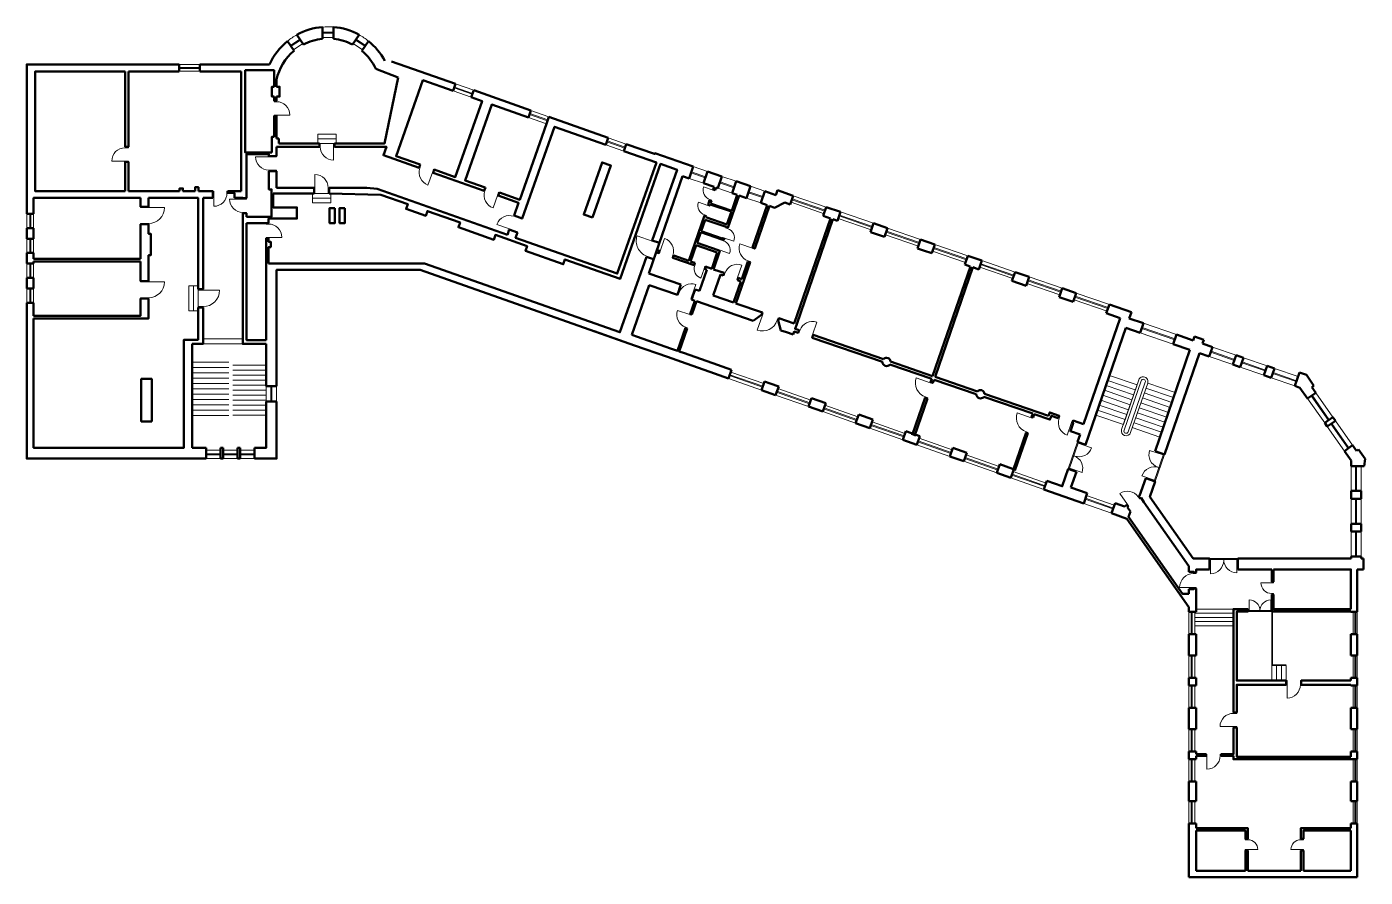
# Model space of a CAD drawing. Header units: millimetres. Extents: x 312346 to 393627, y -666289 to -314922.
# Drawn here: x 313035 to 393528, y -666289 to -615119 of the extents above; entities that cross this region are included whole.
import ezdxf

# ---------------------------------------------------------------- set-up
doc = ezdxf.new("R2010")
doc.units = ezdxf.units.MM
doc.header["$LTSCALE"] = 400
for name, color, linetype, lineweight in [('RG_dveře', 3, 'Continuous', 9), ('RG_okna', 3, 'Continuous', 9), ('RG_schodiště', 94, 'Continuous', 9), ('RG_zdivo nové', 1, 'Continuous', 50), ('RG_zdivo stávající', 30, 'Continuous', 50)]:
    doc.layers.add(name, color=color, linetype=linetype, lineweight=lineweight)

# ---------------------------------------------------------------- blocks, each defined once
blk = doc.blocks.new('*U106')
blk.add_line((-350, -293), (-350, -1093))
for points in [[(-400, -63), (-350, -63), (-350, -293), (-400, -293)], [(500, -63), (450, -63), (450, -293), (500, -293)]]:
    blk.add_lwpolyline(points)
blk.add_arc((-350, -293), 800, 270, 0)
at = {"layer": 'RG_zdivo stávající'}
for p, q in [((-400, -63), (-400, -293)), ((500, -63), (500, -293))]:
    blk.add_line(p, q, dxfattribs=at)
blk = doc.blocks.new('*U105')
blk.add_line((-350, -293), (-350, -1093))
for points in [[(-400, 167), (-350, 167), (-350, -293), (-400, -293)], [(500, 167), (450, 167), (450, -293), (500, -293)]]:
    blk.add_lwpolyline(points)
blk.add_arc((-350, -293), 800, 270, 0)
at = {"layer": 'RG_zdivo stávající'}
for p, q in [((-400, 167), (-400, -293)), ((500, 167), (500, -293))]:
    blk.add_line(p, q, dxfattribs=at)
blk = doc.blocks.new('*U104')
blk.add_line((450, -143), (450, 657))
for points in [[(-400, -293), (-350, -293), (-350, -143), (-400, -143)], [(500, -293), (450, -293), (450, -143), (500, -143)]]:
    blk.add_lwpolyline(points)
blk.add_arc((450, -143), 800, 90, 180)
at = {"layer": 'RG_zdivo stávající'}
for p, q in [((-400, -293), (-400, -143)), ((500, -293), (500, -143))]:
    blk.add_line(p, q, dxfattribs=at)
blk = doc.blocks.new('*U102')
blk.add_line((-350, 7), (-350, 1007))
for points in [[(-400, -293), (-350, -293), (-350, 7), (-400, 7)], [(700, -293), (650, -293), (650, 7), (700, 7)]]:
    blk.add_lwpolyline(points)
blk.add_arc((-350, 7), 1000, 0, 90)
at = {"layer": 'RG_zdivo stávající'}
for p, q in [((-400, -293), (-400, 7)), ((700, -293), (700, 7))]:
    blk.add_line(p, q, dxfattribs=at)
blk = doc.blocks.new('*U103')
blk.add_line((-350, -293), (-350, -1093))
for points in [[(-400, -193), (-350, -193), (-350, -293), (-400, -293)], [(500, -193), (450, -193), (450, -293), (500, -293)]]:
    blk.add_lwpolyline(points)
blk.add_arc((-350, -293), 800, 270, 0)
at = {"layer": 'RG_zdivo stávající'}
for p, q in [((-400, -193), (-400, -293)), ((500, -193), (500, -293))]:
    blk.add_line(p, q, dxfattribs=at)
blk = doc.blocks.new('*U100')
blk.add_line((-350, 57), (-350, 857))
for points in [[(-400, -293), (-350, -293), (-350, 57), (-400, 57)], [(500, -293), (450, -293), (450, 57), (500, 57)]]:
    blk.add_lwpolyline(points)
blk.add_arc((-350, 57), 800, 0, 90)
at = {"layer": 'RG_zdivo stávající'}
for p, q in [((-400, -293), (-400, 57)), ((500, -293), (500, 57))]:
    blk.add_line(p, q, dxfattribs=at)
blk = doc.blocks.new('*U101')
blk.add_line((450, -152), (450, 648))
for points in [[(-400, -293), (-350, -293), (-350, -152), (-400, -152)], [(500, -293), (450, -293), (450, -152), (500, -152)]]:
    blk.add_lwpolyline(points)
blk.add_arc((450, -152), 800, 90, 180)
at = {"layer": 'RG_zdivo stávající'}
for p, q in [((-400, -293), (-400, -152)), ((500, -293), (500, -152))]:
    blk.add_line(p, q, dxfattribs=at)
blk = doc.blocks.new('*U99')
blk.add_line((-350, 7), (-350, 957))
for points in [[(-400, -493), (-350, -493), (-350, 7), (-400, 7)], [(650, -493), (600, -493), (600, 7), (650, 7)]]:
    blk.add_lwpolyline(points)
blk.add_arc((-350, 7), 950, 0, 90)
at = {"layer": 'RG_zdivo stávající'}
for p, q in [((-400, -493), (-400, 7)), ((650, -493), (650, 7))]:
    blk.add_line(p, q, dxfattribs=at)
blk = doc.blocks.new('*U97')
blk.add_line((450, -293), (450, -1093))
for points in [[(-400, -93), (-350, -93), (-350, -293), (-400, -293)], [(500, -93), (450, -93), (450, -293), (500, -293)]]:
    blk.add_lwpolyline(points)
blk.add_arc((450, -293), 800, 180, 270)
at = {"layer": 'RG_zdivo stávající'}
for p, q in [((-400, -93), (-400, -293)), ((500, -93), (500, -293))]:
    blk.add_line(p, q, dxfattribs=at)
blk = doc.blocks.new('*U98')
blk.add_line((450, -293), (450, -1093))
for points in [[(-400, 227), (-350, 227), (-350, -293), (-400, -293)], [(500, 227), (450, 227), (450, -293), (500, -293)]]:
    blk.add_lwpolyline(points)
blk.add_arc((450, -293), 800, 180, 270)
at = {"layer": 'RG_zdivo stávající'}
for p, q in [((-400, 227), (-400, -293)), ((500, 227), (500, -293))]:
    blk.add_line(p, q, dxfattribs=at)
blk = doc.blocks.new('*U96')
blk.add_line((500, -193), (500, -993))
for points in [[(-350, 7), (-300, 7), (-300, -193), (-350, -193)], [(550, 7), (500, 7), (500, -193), (550, -193)]]:
    blk.add_lwpolyline(points)
blk.add_arc((500, -193), 800, 180, 270)
at = {"layer": 'RG_zdivo stávající'}
for p, q in [((-350, 7), (-350, -193)), ((550, 7), (550, -193))]:
    blk.add_line(p, q, dxfattribs=at)
blk = doc.blocks.new('*U95')
blk.add_line((-500, -293), (-500, -1243))
for points in [[(-550, 161), (-500, 161), (-500, -293), (-550, -293)], [(500, 161), (450, 161), (450, -293), (500, -293)]]:
    blk.add_lwpolyline(points)
blk.add_arc((-500, -293), 950, 270, 0)
at = {"layer": 'RG_zdivo stávající'}
for p, q in [((-550, 161), (-550, -293)), ((500, 161), (500, -293))]:
    blk.add_line(p, q, dxfattribs=at)
blk = doc.blocks.new('*U59')
blk.add_line((600, -323), (600, -1273))
for points in [[(-400, -173), (-350, -173), (-350, -323), (-400, -323)], [(650, -173), (600, -173), (600, -323), (650, -323)]]:
    blk.add_lwpolyline(points)
blk.add_arc((600, -323), 950, 180, 270)
at = {"layer": 'RG_zdivo stávající'}
for p, q in [((-400, -173), (-400, -323)), ((650, -173), (650, -323))]:
    blk.add_line(p, q, dxfattribs=at)
blk = doc.blocks.new('*U57')
blk.add_line((-200, -173), (-200, 627))
for points in [[(-250, -323), (-200, -323), (-200, -173), (-250, -173)], [(650, -323), (600, -323), (600, -173), (650, -173)]]:
    blk.add_lwpolyline(points)
blk.add_arc((-200, -173), 800, 0, 90)
at = {"layer": 'RG_zdivo stávající'}
for p, q in [((-250, -323), (-250, -173)), ((650, -323), (650, -173))]:
    blk.add_line(p, q, dxfattribs=at)
blk = doc.blocks.new('*U56')
blk.add_line((-200, -173), (-200, 427))
for points in [[(-241, -293), (-200, -293), (-200, -173), (-241, -173)], [(441, -293), (400, -293), (400, -173), (441, -173)]]:
    blk.add_lwpolyline(points)
blk.add_arc((-200, -173), 600, 0, 90)
at = {"layer": 'RG_zdivo stávající'}
for p, q in [((-241, -293), (-241, -173)), ((441, -293), (441, -173))]:
    blk.add_line(p, q, dxfattribs=at)
blk = doc.blocks.new('*U58')
blk.add_line((-200, -323), (-200, -923))
for points in [[(-241, -173), (-200, -173), (-200, -323), (-241, -323)], [(441, -173), (400, -173), (400, -323), (441, -323)]]:
    blk.add_lwpolyline(points)
blk.add_arc((-200, -323), 600, 270, 0)
at = {"layer": 'RG_zdivo stávající'}
for p, q in [((-241, -173), (-241, -323)), ((441, -173), (441, -323))]:
    blk.add_line(p, q, dxfattribs=at)
blk = doc.blocks.new('*U55')
blk.add_line((600, -173), (600, 627))
for points in [[(-250, -323), (-200, -323), (-200, -173), (-250, -173)], [(650, -323), (600, -323), (600, -173), (650, -173)]]:
    blk.add_lwpolyline(points)
blk.add_arc((600, -173), 800, 90, 180)
at = {"layer": 'RG_zdivo stávající'}
for p, q in [((-250, -323), (-250, -173)), ((650, -323), (650, -173))]:
    blk.add_line(p, q, dxfattribs=at)
blk = doc.blocks.new('900_1300_1640')
at = {"layer": 'RG_okna'}
for points in [[(139718, -7536), (140618, -7536)], [(139718, -7881), (140618, -7881)], [(139718, -7941), (140618, -7941)], [(139718, -8286), (140618, -8286)]]:
    blk.add_lwpolyline(points, dxfattribs=at)
at = {"layer": 'RG_zdivo stávající'}
for points in [[(139718, -8286), (139718, -7536)], [(140618, -7536), (140618, -8286)]]:
    blk.add_lwpolyline(points, dxfattribs=at)
blk = doc.blocks.new('1800_2030_1050')
at = {"layer": 'RG_okna'}
for points in [[(118088, 2964), (119858, 2964)], [(118088, 2689), (119858, 2689)], [(118088, 2629), (119858, 2629)], [(118088, 2454), (119858, 2454)]]:
    blk.add_lwpolyline(points, dxfattribs=at)
at = {"layer": 'RG_zdivo stávající'}
for points in [[(118088, 2314), (118088, 2964)], [(119858, 2964), (119858, 2314)]]:
    blk.add_lwpolyline(points, dxfattribs=at)
blk = doc.blocks.new('*U94')
blk.add_line((600, -173), (600, 627))
for points in [[(-250, -323), (-200, -323), (-200, -173), (-250, -173)], [(650, -323), (600, -323), (600, -173), (650, -173)]]:
    blk.add_lwpolyline(points)
blk.add_arc((600, -173), 800, 90, 180)
at = {"layer": 'RG_zdivo stávající'}
for p, q in [((-250, -323), (-250, -173)), ((650, -323), (650, -173))]:
    blk.add_line(p, q, dxfattribs=at)
blk = doc.blocks.new('*U91')
blk.add_line((600, -173), (600, 677))
for points in [[(-300, -323), (-250, -323), (-250, -173), (-300, -173)], [(650, -323), (600, -323), (600, -173), (650, -173)]]:
    blk.add_lwpolyline(points)
blk.add_arc((600, -173), 850, 90, 180)
at = {"layer": 'RG_zdivo stávající'}
for p, q in [((-300, -323), (-300, -173)), ((650, -323), (650, -173))]:
    blk.add_line(p, q, dxfattribs=at)
blk = doc.blocks.new('*U92')
blk.add_line((-250, -173), (-250, 477))
for points in [[(-300, -273), (-250, -273), (-250, -173), (-300, -173)], [(450, -273), (400, -273), (400, -173), (450, -173)]]:
    blk.add_lwpolyline(points)
blk.add_arc((-250, -173), 650, 0, 90)
at = {"layer": 'RG_zdivo stávající'}
for p, q in [((-300, -273), (-300, -173)), ((450, -273), (450, -173))]:
    blk.add_line(p, q, dxfattribs=at)
blk = doc.blocks.new('*U93')
blk.add_line((-250, -173), (-250, 627))
for points in [[(-300, -423), (-250, -423), (-250, -173), (-300, -173)], [(600, -423), (550, -423), (550, -173), (600, -173)]]:
    blk.add_lwpolyline(points)
blk.add_arc((-250, -173), 800, 0, 90)
at = {"layer": 'RG_zdivo stávající'}
for p, q in [((-300, -423), (-300, -173)), ((600, -423), (600, -173))]:
    blk.add_line(p, q, dxfattribs=at)
blk = doc.blocks.new('*U88')
blk.add_line((-250, -173), (-250, 627))
for points in [[(-300, -273), (-250, -273), (-250, -173), (-300, -173)], [(600, -273), (550, -273), (550, -173), (600, -173)]]:
    blk.add_lwpolyline(points)
blk.add_arc((-250, -173), 800, 0, 90)
at = {"layer": 'RG_zdivo stávající'}
for p, q in [((-300, -273), (-300, -173)), ((600, -273), (600, -173))]:
    blk.add_line(p, q, dxfattribs=at)
blk = doc.blocks.new('*U89')
blk.add_line((550, -173), (550, 627))
for points in [[(-300, -373), (-250, -373), (-250, -173), (-300, -173)], [(600, -373), (550, -373), (550, -173), (600, -173)]]:
    blk.add_lwpolyline(points)
blk.add_arc((550, -173), 800, 90, 180)
at = {"layer": 'RG_zdivo stávající'}
for p, q in [((-300, -373), (-300, -173)), ((600, -373), (600, -173))]:
    blk.add_line(p, q, dxfattribs=at)
blk = doc.blocks.new('*U90')
blk.add_line((550, -173), (550, 427))
for points in [[(-100, -323), (-50, -323), (-50, -173), (-100, -173)], [(600, -323), (550, -323), (550, -173), (600, -173)]]:
    blk.add_lwpolyline(points)
blk.add_arc((550, -173), 600, 90, 180)
at = {"layer": 'RG_zdivo stávající'}
for p, q in [((-100, -323), (-100, -173)), ((600, -323), (600, -173))]:
    blk.add_line(p, q, dxfattribs=at)
blk = doc.blocks.new('*U86')
blk.add_line((-200, -323), (-200, -1123))
for points in [[(-250, -173), (-200, -173), (-200, -323), (-250, -323)], [(650, -173), (600, -173), (600, -323), (650, -323)]]:
    blk.add_lwpolyline(points)
blk.add_arc((-200, -323), 800, 270, 0)
at = {"layer": 'RG_zdivo stávající'}
for p, q in [((-250, -173), (-250, -323)), ((650, -173), (650, -323))]:
    blk.add_line(p, q, dxfattribs=at)
blk = doc.blocks.new('*U87')
blk.add_line((700, -273), (700, -1173))
for points in [[(-241, -173), (-200, -173), (-200, -273), (-241, -273)], [(741, -173), (700, -173), (700, -273), (741, -273)]]:
    blk.add_lwpolyline(points)
blk.add_arc((700, -273), 900, 180, 270)
at = {"layer": 'RG_zdivo stávající'}
for p, q in [((-241, -173), (-241, -273)), ((741, -173), (741, -273))]:
    blk.add_line(p, q, dxfattribs=at)
blk = doc.blocks.new('*U83')
blk.add_line((-200, -173), (-200, 627))
for points in [[(-250, -353), (-200, -353), (-200, -173), (-250, -173)], [(650, -353), (600, -353), (600, -173), (650, -173)]]:
    blk.add_lwpolyline(points)
blk.add_arc((-200, -173), 800, 0, 90)
at = {"layer": 'RG_zdivo stávající'}
for p, q in [((-250, -353), (-250, -173)), ((650, -353), (650, -173))]:
    blk.add_line(p, q, dxfattribs=at)
blk = doc.blocks.new('*U84')
blk.add_line((500, -323), (500, -1123))
for points in [[(-341, -173), (-300, -173), (-300, -323), (-341, -323)], [(541, -173), (500, -173), (500, -323), (541, -323)]]:
    blk.add_lwpolyline(points)
blk.add_arc((500, -323), 800, 180, 270)
at = {"layer": 'RG_zdivo stávající'}
for p, q in [((-341, -173), (-341, -323)), ((541, -173), (541, -323))]:
    blk.add_line(p, q, dxfattribs=at)
blk = doc.blocks.new('*U85')
blk.add_line((700, -273), (700, -1073))
for points in [[(-141, -173), (-100, -173), (-100, -273), (-141, -273)], [(741, -173), (700, -173), (700, -273), (741, -273)]]:
    blk.add_lwpolyline(points)
blk.add_arc((700, -273), 800, 180, 270)
at = {"layer": 'RG_zdivo stávající'}
for p, q in [((-141, -173), (-141, -273)), ((741, -173), (741, -273))]:
    blk.add_line(p, q, dxfattribs=at)
blk = doc.blocks.new('*U82')
blk.add_line((700, -273), (700, -1173))
for points in [[(-241, -123), (-200, -123), (-200, -273), (-241, -273)], [(741, -123), (700, -123), (700, -273), (741, -273)]]:
    blk.add_lwpolyline(points)
blk.add_arc((700, -273), 900, 180, 270)
at = {"layer": 'RG_zdivo stávající'}
for p, q in [((-241, -123), (-241, -273)), ((741, -123), (741, -273))]:
    blk.add_line(p, q, dxfattribs=at)

msp = doc.modelspace()

# ---------------------------------------------------------------- linework, layer by layer
at = {"layer": 'RG_dveře', "ltscale": 0.1}
for points in [[(375663, -641722), (376223, -640095)], [(375720, -641741), (376280, -640115)], [(380837, -642454), (381396, -640827)], [(380893, -642473), (381453, -640847)], [(385875, -647109), (384155, -647109)], [(385875, -647169), (384155, -647169)], [(386488, -650249), (387908, -650249)], [(386488, -650309), (387908, -650309)]]:
    msp.add_lwpolyline(points, dxfattribs=at)
at = {"layer": 'RG_okna'}
for points in [[(331488, -615454), (330812, -615454)], [(331488, -615514), (330812, -615514)], [(331488, -615767), (330812, -615767)], [(328898, -616243), (329459, -615866)], [(328932, -616293), (329493, -615916)], [(329073, -616503), (329634, -616125)], [(333227, -616503), (332666, -616125)], [(333368, -616293), (332807, -615916)], [(333402, -616243), (332841, -615866)], [(323435, -617389), (322205, -617389)], [(323435, -617569), (322205, -617569)], [(323435, -617629), (322205, -617629)], [(323435, -617799), (322205, -617799)], [(339763, -619364), (338678, -618982)], [(338742, -618800), (339827, -619182)], [(338762, -618744), (339847, -619126)], [(339911, -618944), (338826, -618562)], [(344290, -620959), (343206, -620577)], [(343270, -620395), (344354, -620777)], [(343290, -620338), (344374, -620721)], [(344438, -620538), (343354, -620156)], [(347920, -622033), (349004, -622415)], [(347940, -621976), (349024, -622358)], [(349088, -622176), (348004, -621794)], [(348940, -622597), (347855, -622215)], [(361119, -625968), (359134, -625285)], [(360983, -626366), (358997, -625682)], [(361036, -626210), (359050, -625527)], [(361056, -626154), (359070, -625470)], [(313035, -626369), (313035, -627229)], [(313210, -626369), (313210, -627229)], [(313270, -626369), (313270, -627229)], [(313445, -626369), (313445, -627229)], [(363819, -627342), (361834, -626659)], [(363873, -627187), (361887, -626503)], [(363892, -627130), (361907, -626447)], [(363956, -626945), (361970, -626261)], [(366656, -628319), (364670, -627635)], [(366709, -628164), (364724, -627480)], [(366729, -628107), (364743, -627423)], [(366792, -627922), (364807, -627238)], [(313035, -627869), (313035, -628729)], [(313210, -627869), (313210, -628729)], [(313270, -627869), (313270, -628729)], [(313445, -627869), (313445, -628729)], [(369492, -629296), (367507, -628612)], [(369546, -629140), (367560, -628457)], [(369565, -629084), (367580, -628400)], [(369629, -628899), (367643, -628215)], [(313035, -629369), (313035, -630229)], [(313210, -629369), (313210, -630229)], [(313270, -629369), (313270, -630229)], [(313445, -629369), (313445, -630229)], [(372382, -630117), (370397, -629433)], [(372402, -630060), (370416, -629377)], [(372466, -629875), (370480, -629192)], [(372329, -630272), (370343, -629589)], [(375302, -630852), (373317, -630168)], [(313035, -630869), (313035, -631729)], [(313210, -630869), (313210, -631729)], [(313270, -630869), (313270, -631729)], [(313445, -630869), (313445, -631729)], [(375165, -631249), (373180, -630565)], [(375219, -631094), (373233, -630410)], [(375238, -631037), (373253, -630353)], [(378002, -632226), (376016, -631542)], [(378055, -632071), (376070, -631387)], [(378075, -632014), (376089, -631330)], [(378139, -631829), (376153, -631145)], [(382071, -633955), (380085, -633271)], [(382090, -633898), (380105, -633214)], [(382178, -633643), (380193, -632959)], [(381983, -634210), (379997, -633526)], [(385568, -635444), (384149, -634956)], [(385656, -635189), (384237, -634701)], [(385675, -635132), (384257, -634644)], [(385763, -634877), (384345, -634389)], [(387626, -635518), (386207, -635030)], [(355378, -635895), (357359, -636592)], [(387430, -636086), (386012, -635597)], [(387518, -635830), (386100, -635342)], [(387538, -635774), (386120, -635285)], [(389488, -636160), (388070, -635671)], [(355242, -636282), (357223, -636979)], [(355303, -636110), (357283, -636808)], [(355323, -636053), (357303, -636751)], [(389293, -636727), (387875, -636239)], [(389381, -636472), (387963, -635983)], [(389401, -636415), (387982, -635927)], [(327435, -637669), (327435, -636749)], [(327715, -637669), (327715, -636749)], [(327775, -637669), (327775, -636749)], [(328055, -637669), (328055, -636749)], [(358072, -637278), (360053, -637976)], [(358132, -637107), (360113, -637804)], [(358152, -637050), (360133, -637748)], [(358208, -636891), (360189, -637589)], [(391091, -638956), (390058, -637482)], [(391312, -638801), (390279, -637327)], [(391361, -638767), (390329, -637292)], [(391586, -638609), (390553, -637135)], [(360902, -638275), (362882, -638972)], [(360962, -638103), (362943, -638801)], [(360982, -638046), (362963, -638744)], [(361038, -637888), (363019, -638585)], [(363792, -639100), (365772, -639797)], [(363812, -639043), (365792, -639741)], [(363867, -638884), (365848, -639582)], [(391461, -639015), (392494, -640489)], [(391510, -638980), (392543, -640455)], [(391735, -638823), (392768, -640297)], [(363731, -639271), (365712, -639969)], [(366697, -639881), (368678, -640578)], [(391240, -639169), (392273, -640644)], [(324685, -640599), (323825, -640599)], [(325705, -640599), (324855, -640599)], [(325875, -640599), (326735, -640599)], [(366561, -640268), (368542, -640965)], [(366621, -640096), (368602, -640794)], [(366641, -640039), (368622, -640737)], [(376260, -640172), (377073, -640452)], [(381377, -640884), (380564, -640604)], [(324685, -640819), (323825, -640819)], [(324685, -640879), (323825, -640879)], [(324685, -641099), (323825, -641099)], [(325705, -640819), (324855, -640819)], [(325705, -640879), (324855, -640879)], [(325705, -641099), (324855, -641099)], [(325875, -640819), (326735, -640819)], [(325875, -640879), (326735, -640879)], [(325875, -641099), (326735, -641099)], [(369391, -641264), (371371, -641962)], [(369451, -641093), (371432, -641790)], [(369471, -641036), (371452, -641734)], [(369527, -640877), (371508, -641575)], [(375943, -640908), (376000, -640928)], [(372220, -642261), (374201, -642958)], [(372281, -642089), (374261, -642787)], [(372301, -642032), (374281, -642730)], [(372356, -641874), (374337, -642571)], [(375683, -641665), (376496, -641945)], [(380913, -642417), (380100, -642137)], [(381173, -641660), (381116, -641641)], [(392675, -641548), (392675, -643048)], [(392945, -641548), (392945, -643048)], [(393005, -641548), (393005, -643048)], [(393275, -641548), (393275, -643048)], [(392675, -643518), (392675, -645018)], [(392945, -643518), (392945, -645018)], [(393005, -643518), (393005, -645018)], [(393275, -643518), (393275, -645018)], [(392675, -645488), (392675, -646988)], [(392945, -645488), (392945, -646988)], [(393005, -645488), (393005, -646988)], [(393275, -645488), (393275, -646988)], [(385015, -647109), (385015, -647169)], [(385815, -647109), (385815, -647969)], [(384215, -647169), (384215, -648029)], [(382918, -651669), (382918, -650329)], [(383068, -651669), (383068, -650329)], [(383128, -651669), (383128, -650329)], [(383278, -651669), (383278, -650329)], [(386548, -650309), (386548, -649599)], [(387198, -650309), (387198, -650249)], [(387848, -650249), (387848, -649599)], [(392808, -651669), (392808, -650329)], [(392898, -651669), (392898, -650329)], [(392958, -651669), (392958, -650329)], [(393048, -651669), (393048, -650329)], [(382918, -654289), (382918, -652949)], [(383068, -654289), (383068, -652949)], [(383128, -654289), (383128, -652949)], [(383278, -654289), (383278, -652949)], [(392808, -654289), (392808, -652949)], [(392898, -654289), (392898, -652949)], [(392958, -654289), (392958, -652949)], [(393048, -654289), (393048, -652949)], [(382918, -656089), (382918, -654749)], [(383068, -656089), (383068, -654749)], [(383128, -656089), (383128, -654749)], [(383278, -656089), (383278, -654749)], [(392808, -656089), (392808, -654749)], [(392898, -656089), (392898, -654749)], [(392958, -656089), (392958, -654749)], [(393048, -656089), (393048, -654749)], [(382918, -658729), (382918, -657389)], [(383068, -658729), (383068, -657389)], [(383128, -658729), (383128, -657389)], [(383278, -658729), (383278, -657389)], [(392808, -658729), (392808, -657389)], [(392898, -658729), (392898, -657389)], [(392958, -658729), (392958, -657389)], [(393048, -658729), (393048, -657389)], [(382918, -660529), (382918, -659189)], [(383068, -660529), (383068, -659189)], [(383128, -660529), (383128, -659189)], [(383278, -660529), (383278, -659189)], [(392808, -660529), (392808, -659189)], [(392898, -660529), (392898, -659189)], [(392958, -660529), (392958, -659189)], [(393048, -660529), (393048, -659189)], [(382918, -663049), (382918, -661709)], [(383068, -663049), (383068, -661709)], [(383128, -663049), (383128, -661709)], [(383278, -663049), (383278, -661709)], [(392808, -663049), (392808, -661709)], [(392898, -663049), (392898, -661709)], [(392958, -663049), (392958, -661709)], [(393048, -663049), (393048, -661709)]]:
    msp.add_lwpolyline(points, dxfattribs=at)
for centre, radius, start, end in [((331151, -618990), 3871, 118.8825, 128.90149), ((331152, -618990), 3871, 85.01961, 95.0386), ((331150, -618990), 3871, 51.09851, 61.1175), ((376317, -640191), 800, 251, 341), ((381320, -640865), 800, 161, 251), ((375739, -641684), 800, 341, 71), ((380856, -642397), 800, 71, 161), ((384215, -647229), 800, 270, 0), ((385815, -647169), 800, 180, 270), ((386548, -650249), 650, 0, 90), ((387848, -650249), 650, 90, 180)]:
    msp.add_arc(centre, radius, start, end, dxfattribs=at)
at = {"layer": 'RG_schodiště', "ltscale": 0.005}
for points in [[(330535, -621859), (330535, -621579), (331635, -621579), (331635, -621859)], [(330535, -622139), (330535, -621859), (331635, -621859), (331635, -622139)], [(331315, -625159), (331315, -625439), (330215, -625439), (330215, -625159)], [(331315, -625439), (331315, -625719), (330215, -625719), (330215, -625439)], [(323055, -632209), (322775, -632209), (322775, -630709), (323055, -630709)], [(323335, -632209), (323055, -632209), (323055, -630709), (323335, -630709)]]:
    msp.add_lwpolyline(points, close=True, dxfattribs=at)
at = {"layer": 'RG_schodiště'}
for points in [[(326025, -633899), (323635, -633899)], [(326025, -634199), (323635, -634199)], [(325195, -635299), (322985, -635299)], [(325195, -635619), (322985, -635619)], [(327435, -635489), (325420, -635489)], [(327435, -635789), (325420, -635789)], [(325195, -635939), (322985, -635939)], [(325195, -636259), (322985, -636259)], [(325195, -636579), (322985, -636579)], [(327435, -636089), (325420, -636089)], [(327435, -636389), (325420, -636389)], [(327435, -636689), (325420, -636689)], [(377944, -636695), (379598, -637265)], [(378046, -636397), (379701, -636967)], [(378149, -636100), (379803, -636669)], [(380445, -636557), (382100, -637127)], [(325195, -636899), (322985, -636899)], [(325195, -637219), (322985, -637219)], [(327435, -636989), (325420, -636989)], [(327435, -637289), (325420, -637289)], [(377739, -637291), (379393, -637861)], [(377841, -636993), (379496, -637563)], [(380137, -637451), (381792, -638020)], [(380240, -637153), (381894, -637723)], [(380342, -636855), (381997, -637425)], [(325195, -637539), (322985, -637539)], [(325195, -637859), (322985, -637859)], [(325195, -638179), (322985, -638179)], [(327435, -637589), (325420, -637589)], [(327435, -637889), (325420, -637889)], [(327435, -638189), (325420, -638189)], [(377431, -638184), (379086, -638754)], [(377533, -637887), (379188, -638456)], [(377636, -637589), (379291, -638159)], [(379932, -638046), (381587, -638616)], [(380035, -637748), (381689, -638318)], [(325195, -638499), (322985, -638499)], [(327435, -638489), (325420, -638489)], [(379624, -638940), (381279, -639510)], [(379727, -638642), (381382, -639212)], [(379830, -638344), (381484, -638914)], [(379522, -639238), (381177, -639807)], [(385598, -650159), (383368, -650159)], [(387908, -650309), (387908, -654459)], [(388778, -653559), (387908, -653559), (387908, -650309)], [(388778, -653509), (387958, -653509), (387958, -650309)], [(385598, -650409), (383278, -650409)], [(385598, -650659), (383278, -650659)], [(385598, -650909), (383278, -650909)], [(385598, -651159), (383278, -651159)], [(387908, -654459), (387908, -653559)], [(388778, -654459), (388778, -653559), (387908, -653559)], [(388198, -654459), (388198, -653559)], [(388488, -654459), (388488, -653559)], [(393048, -663049), (392808, -663049)]]:
    msp.add_lwpolyline(points, dxfattribs=at)
msp.add_lwpolyline([(378983, -639052), (377328, -638482), (378149, -636100), (379803, -636669)], close=True, dxfattribs=at)
for points in [[(380445, -636557, 1), (379906, -636372), (378880, -639350, 1), (379419, -639535)], [(380303, -636508, 1), (380048, -636420), (379022, -639399, 1), (379278, -639487)]]:
    msp.add_lwpolyline(points, format="xyb", close=True, dxfattribs=at)
at = {"layer": 'RG_zdivo nové'}
for points in [[(349766, -633770), (351746, -634467)], [(349583, -634289), (351564, -634986)], [(352595, -634766), (354576, -635464)], [(352413, -635285), (354393, -635983)]]:
    msp.add_lwpolyline(points, dxfattribs=at)
at = {"layer": 'RG_zdivo stávající'}
for p, q in [((328195, -621849), (328055, -621849)), ((328195, -622139), (328195, -621849)), ((352466, -624099), (350887, -628685)), ((352466, -624099), (352873, -624239)), ((353724, -624532), (354376, -624757)), ((353968, -623823), (354843, -624124)), ((355694, -624418), (356568, -624719)), ((354490, -624796), (354599, -624834)), ((355870, -625272), (355198, -627224)), ((355757, -625232), (355428, -626188)), ((355450, -625127), (355757, -625232)), ((355870, -625272), (356324, -625428)), ((357419, -625012), (358091, -625243)), ((358188, -624959), (358091, -625243)), ((358188, -624959), (359134, -625285)), ((354142, -625807), (355409, -626243)), ((354161, -625752), (355428, -626188)), ((357563, -625854), (356684, -628407)), ((357705, -625903), (356826, -628455)), ((357175, -625721), (357563, -625854)), ((357705, -625903), (358006, -626007)), ((358006, -626007), (358619, -625700)), ((358619, -625700), (358951, -625814)), ((358619, -625700), (358951, -625814)), ((361119, -625968), (361970, -626261)), ((353783, -626479), (352846, -629201)), ((353825, -626727), (353588, -627415)), ((353825, -626727), (355092, -627163)), ((353874, -626585), (355141, -627021)), ((355409, -626243), (355141, -627021)), ((360937, -626498), (361372, -626648)), ((361514, -626697), (361788, -626791)), ((363956, -626945), (364807, -627238)), ((353565, -627482), (353343, -628126)), ((353565, -627482), (354832, -627918)), ((353588, -627415), (354855, -627851)), ((354863, -627829), (354855, -627851)), ((363774, -627475), (364625, -627768)), ((353294, -628268), (352960, -629240)), ((353294, -628268), (354561, -628704)), ((353343, -628126), (354610, -628562)), ((366610, -628451), (366969, -628575)), ((366792, -627922), (367643, -628215)), ((366969, -628575), (367461, -628744)), ((350887, -628685), (350448, -629962)), ((351939, -628889), (352846, -629201)), ((352960, -629240), (353214, -629328)), ((354561, -628704), (354227, -629676)), ((356397, -629240), (356033, -630298)), ((369447, -629428), (369778, -629542)), ((369629, -628899), (370480, -629192)), ((350448, -629962), (352377, -630626)), ((353941, -629737), (353502, -631013)), ((353809, -629691), (353941, -629737)), ((353858, -629550), (354227, -629676)), ((354755, -630017), (354315, -631293)), ((354340, -629715), (354974, -629934)), ((369924, -629592), (370298, -629721)), ((372466, -629875), (373317, -630168)), ((353228, -630919), (353502, -631013)), ((353228, -630919), (353502, -631013)), ((355984, -630440), (355544, -631717)), ((355776, -630368), (355984, -630440)), ((372283, -630405), (373134, -630698)), ((375302, -630852), (376153, -631145)), ((354315, -631293), (355544, -631717)), ((355686, -631765), (357275, -632312)), ((375120, -631381), (375971, -631674)), ((378139, -631829), (379462, -632284)), ((357226, -632454), (356727, -632811)), ((358267, -632654), (359194, -632973)), ((378788, -632645), (376591, -639027)), ((377956, -632358), (378788, -632645)), ((379462, -632284), (379332, -632663)), ((379332, -632663), (380193, -632959)), ((347149, -633432), (349583, -634289)), ((358219, -632796), (358391, -633384)), ((379137, -633230), (376715, -640265)), ((379137, -633230), (379997, -633526)), ((349418, -633647), (349766, -633770)), ((381983, -634210), (382985, -634555)), ((382178, -633643), (383180, -633988)), ((383262, -633751), (383180, -633988)), ((383262, -633751), (383829, -633947)), ((383829, -633947), (383748, -634183)), ((383748, -634183), (384345, -634389)), ((351564, -634986), (352413, -635285)), ((382985, -634555), (380886, -640652)), ((383552, -634750), (381453, -640847)), ((383552, -634750), (384149, -634956)), ((385763, -634877), (386207, -635030)), ((354576, -635464), (355425, -635763)), ((385568, -635444), (386012, -635597)), ((387626, -635518), (388070, -635671)), ((354393, -635983), (355242, -636282)), ((357406, -636460), (357741, -636578)), ((357741, -636578), (358255, -636759)), ((387430, -636086), (387875, -636239)), ((389570, -635923), (389989, -636068)), ((389989, -636068), (390443, -636715)), ((357223, -636979), (358072, -637278)), ((360235, -637457), (361084, -637756)), ((389293, -636727), (389605, -636834)), ((389605, -636834), (390058, -637482)), ((390443, -636715), (390320, -636801)), ((390320, -636801), (390553, -637135)), ((360053, -637976), (360902, -638275)), ((362882, -638972), (363731, -639271)), ((363065, -638453), (363914, -638752)), ((391586, -638609), (391735, -638823)), ((365895, -639450), (366744, -639749)), ((365712, -639969), (366561, -640268)), ((368724, -640446), (369573, -640745)), ((392273, -640644), (392675, -641218)), ((392768, -640297), (393001, -640631)), ((393124, -640545), (393001, -640631)), ((393124, -640545), (393528, -641122)), ((368542, -640965), (369391, -641264)), ((371554, -641443), (372309, -641709)), ((392675, -641548), (392675, -641218)), ((393528, -641122), (393456, -641548)), ((371371, -641962), (372220, -642261)), ((376155, -641891), (375827, -642842)), ((380326, -642278), (379958, -643346)), ((374201, -642958), (376597, -643802)), ((375827, -642842), (376813, -643189)), ((392675, -643518), (392675, -643048)), ((393275, -643518), (393275, -643048)), ((378266, -644390), (379190, -644723)), ((392675, -645488), (392675, -645018)), ((393275, -645488), (393275, -645018)), ((384155, -647109), (383185, -647109)), ((392675, -647109), (385875, -647109)), ((392675, -646988), (392675, -647109)), ((393275, -646988), (393275, -647109)), ((393425, -647109), (393275, -647109)), ((393425, -647109), (393425, -647769)), ((393048, -647769), (393048, -650329)), ((393425, -647769), (393048, -647769)), ((383368, -648909), (383368, -650329)), ((392668, -650309), (392668, -650329)), ((382918, -651669), (382918, -652949)), ((383368, -651669), (383368, -652949)), ((392668, -651669), (392668, -652949)), ((393048, -651669), (393048, -652949)), ((392668, -654289), (392668, -654459)), ((393048, -654289), (393048, -654749)), ((392668, -654709), (392668, -654749)), ((382918, -656089), (382918, -657389)), ((383368, -656089), (383368, -657389)), ((392668, -656089), (392668, -657389)), ((393048, -656089), (393048, -657389)), ((392668, -658729), (392668, -659039)), ((393048, -658729), (393048, -659189)), ((382918, -660529), (382918, -661709)), ((383368, -660529), (383368, -661709)), ((392668, -660529), (392668, -661709)), ((393048, -660529), (393048, -661709)), ((392668, -663049), (392668, -663329)), ((393048, -663049), (393048, -666289)), ((383368, -665899), (383368, -663479)), ((392668, -663479), (392668, -665899)), ((393048, -666289), (382918, -666289)), ((386318, -665899), (383368, -665899)), ((389658, -665899), (386468, -665899)), ((392668, -665899), (389808, -665899))]:
    msp.add_line(p, q, dxfattribs=at)
for points in [[(330812, -615134, 0.104504), (329281, -615600, 0.043921)], [(333019, -615600, 0.104504), (331488, -615134, 0.043921)], [(328719, -615977, 0.116919), (327626, -617389, 0.086298)], [(329112, -616561, 0.164726), (328055, -618299), (328055, -618729)], [(330812, -615837, 0.094558), (329673, -616184, 0.020451)], [(332627, -616184, 0.094687), (331488, -615837, 0.020451)], [(334025, -617653, 0.109436), (333191, -616563)], [(334563, -617163, 0.100139), (333584, -615980, 0.069868)]]:
    msp.add_lwpolyline(points, format="xyb", dxfattribs=at)
for points in [[(329673, -616184), (329281, -615600)], [(330812, -615837), (330812, -615134)], [(331488, -615838), (331488, -615134)], [(332627, -616184), (333020, -615600)], [(329112, -616562), (328719, -615977)], [(333188, -616562), (333581, -615977)], [(338826, -618562), (334977, -617206)], [(322205, -617389), (313035, -617389), (313035, -626369)], [(318945, -625019), (313545, -625019), (313545, -617809), (318945, -617809)], [(318945, -622349), (318945, -617809)], [(319145, -617809), (322205, -617809)], [(319145, -622349), (319145, -617809)], [(322205, -617809), (322205, -617389)], [(327626, -617389), (323435, -617389)], [(323435, -617809), (323435, -617389)], [(323435, -617809), (325925, -617809)], [(325925, -625019), (325925, -617809)], [(327775, -622689), (326175, -622689), (326175, -617739), (327905, -617739), (327905, -618729)], [(335379, -618172), (334555, -622139), (331535, -622139)], [(334025, -617653), (335379, -618172)], [(327905, -618729), (327775, -618729), (327775, -619319), (327905, -619319)], [(328055, -619319), (328235, -619319), (328235, -618729), (328055, -618729)], [(336693, -623415), (335250, -622906), (336858, -618341), (338678, -618982)], [(338678, -618982), (338826, -618562)], [(339911, -618944), (339763, -619364)], [(343354, -620156), (339911, -618944)], [(327905, -619319), (327905, -619579)], [(328055, -619319), (328055, -619579)], [(339763, -619364), (340414, -619594), (338806, -624159), (337542, -623714)], [(327905, -620479), (327905, -621739)], [(328055, -620479), (328055, -621849)], [(340607, -624793), (339390, -624365), (340998, -619800), (343206, -620577)], [(343206, -620577), (343354, -620156)], [(344438, -620538), (344290, -620959)], [(348004, -621794), (344438, -620538)], [(344290, -620959), (342682, -625524), (341456, -625092)], [(342837, -626650), (344781, -621132), (347855, -622215)], [(327775, -622689), (327775, -621739), (327905, -621739)], [(330635, -622139), (328195, -622139)], [(347855, -622215), (348004, -621794)], [(349088, -622176), (348940, -622597)], [(353117, -623530), (350805, -622731), (350791, -622769), (349088, -622176)], [(327595, -622899), (327595, -622789), (326255, -622789), (326255, -625439)], [(328055, -622339), (328055, -622899)], [(328055, -622339), (330635, -622339)], [(331535, -622339), (334665, -622339), (334485, -622849), (336626, -623603)], [(348940, -622597), (350902, -623288), (348550, -629966), (342428, -627810), (342538, -627499)], [(318945, -625019), (318945, -623249)], [(319145, -625019), (319145, -623249)], [(326255, -626549), (327755, -626549), (327755, -624909), (327595, -624909), (327595, -623799)], [(328055, -623799), (328055, -624809)], [(331215, -625159), (334334, -625224), (335950, -625793), (335851, -626076), (337030, -626491), (337129, -626208), (339091, -626899), (338992, -627182), (341114, -627930), (341214, -627647), (343128, -628321), (343029, -628604), (345302, -629405), (345401, -629122), (348712, -630288), (351147, -623375), (352148, -623727), (350653, -627971)], [(337475, -623902), (340541, -624982)], [(319865, -625419), (313445, -625419), (313445, -626369)], [(322225, -625019), (319145, -625019)], [(319865, -625949), (319865, -625419)], [(323335, -630909), (323335, -625419), (320365, -625419)], [(320365, -625949), (320365, -625419)], [(322225, -625019), (322225, -624849), (322425, -624849), (322425, -625019)], [(323155, -625019), (322425, -625019)], [(323155, -625019), (323155, -624779), (323355, -624779), (323355, -625019)], [(324225, -625019), (323355, -625019)], [(324225, -625419), (323635, -625419)], [(323635, -630909), (323635, -625419)], [(325925, -625019), (325125, -625019)], [(326025, -625439), (326025, -625419), (325525, -625419)], [(327855, -625159), (327855, -625989), (329286, -625989), (329286, -626659), (327576, -626659), (327576, -626939)], [(327855, -625159), (330315, -625159)], [(328055, -624809), (330315, -624809)], [(328055, -624809), (330315, -624809)], [(331215, -624809), (333482, -624809)], [(333482, -624809), (334110, -624880), (341938, -627637)], [(341390, -625281), (342616, -625713), (342347, -626477)], [(354323, -624913), (354376, -624757)], [(354436, -624952), (354490, -624796)], [(358951, -625814), (359134, -625285)], [(354005, -625835), (354101, -625557)], [(354142, -625807), (354119, -625874)], [(354214, -625596), (354161, -625752)], [(361119, -625968), (360937, -626498)], [(313445, -626369), (313035, -626369)], [(319865, -629089), (319865, -626999)], [(320365, -630419), (320365, -628869), (320495, -628869), (320495, -627569), (320365, -627569), (320365, -626999)], [(327435, -634199), (326025, -634199), (326025, -626339)], [(326255, -626339), (326255, -626549)], [(327435, -626939), (326255, -626939)], [(327435, -633969), (326255, -633969), (326255, -626939)], [(353897, -626518), (353874, -626585)], [(359194, -632973), (361372, -626648)], [(361514, -626697), (359336, -633022)], [(361788, -626791), (361970, -626261)], [(363956, -626945), (363774, -627475)], [(313035, -627229), (313035, -627869)], [(313035, -627229), (313035, -627869)], [(313035, -627229), (313445, -627229)], [(313445, -627229), (313445, -627869)], [(313445, -627229), (313445, -627869)], [(327435, -633969), (327435, -627839)], [(327576, -627839), (327576, -628059), (327706, -628059), (327706, -628379), (327576, -628379), (327576, -629369)], [(342048, -627326), (341938, -627637)], [(355092, -627163), (355085, -627185)], [(364625, -627768), (364807, -627238)], [(313445, -627869), (313035, -627869)], [(350936, -628543), (351088, -628596), (351039, -628737), (350887, -628685)], [(354724, -628601), (354340, -629715)], [(354976, -627868), (354946, -627957)], [(366792, -627922), (366610, -628451)], [(367461, -628744), (367643, -628215)], [(313035, -628729), (313035, -629369)], [(313035, -628729), (313445, -628729)], [(313445, -629369), (313035, -629369)], [(313445, -628729), (313445, -629089)], [(319865, -629089), (313445, -629089)], [(313445, -629239), (313445, -629369)], [(319865, -629239), (313445, -629239)], [(319865, -630419), (319865, -629239)], [(350304, -628962), (348706, -633499), (336962, -629362), (327576, -629362)], [(353165, -629470), (351890, -629030)], [(356539, -629289), (355686, -631765)], [(369629, -628899), (369447, -629428)], [(370298, -629721), (370480, -629192)], [(313035, -630229), (313035, -630869)], [(313035, -630229), (313445, -630229)], [(313445, -630229), (313445, -630869)], [(328055, -636749), (328055, -629749), (336696, -629749), (349235, -634166), (349235, -634166)], [(354925, -630075), (354755, -630017)], [(356033, -630298), (355825, -630227)], [(367513, -636134), (369782, -629544)], [(367655, -636183), (369924, -629592)], [(372466, -629875), (372283, -630405)], [(373134, -630698), (373317, -630168)], [(313445, -630869), (313035, -630869)], [(349418, -633647), (350471, -630657)], [(352165, -631240), (350471, -630657)], [(352165, -631240), (352377, -630626)], [(353016, -631533), (353228, -630919)], [(375302, -630852), (375120, -631381)], [(313035, -631729), (313035, -641099), (323825, -641099)], [(313035, -631729), (313445, -631729)], [(313445, -632669), (320365, -632669), (320365, -631469)], [(313445, -632519), (319865, -632519), (319865, -631469)], [(313445, -631729), (313445, -632519)], [(353210, -631600), (352934, -632403)], [(353210, -631600), (353016, -631533)], [(353304, -631633), (353028, -632435)], [(356727, -632811), (353304, -631633)], [(375971, -631674), (376153, -631145)], [(378139, -631829), (377956, -632358)], [(313445, -632669), (313445, -640449), (322485, -640449), (322485, -633949), (323335, -633949), (323335, -632009)], [(322985, -634199), (323635, -634199), (323635, -632009)], [(352647, -633236), (352171, -634617), (351746, -634467)], [(352741, -633268), (352266, -634650), (352595, -634766)], [(358722, -633498), (358391, -633384)], [(359422, -633538), (359186, -633457), (359124, -633637)], [(359336, -633022), (359245, -633287), (359481, -633368)], [(379997, -633526), (380193, -632959)], [(322985, -634199), (322985, -640449)], [(327435, -636749), (327435, -634199)], [(359124, -633637), (358722, -633498)], [(364489, -635283), (360273, -633831)], [(360332, -633661), (364555, -635115)], [(382178, -633643), (381983, -634210)], [(384149, -634956), (384345, -634389)], [(385763, -634877), (385568, -635444)], [(386012, -635597), (386207, -635030)], [(355242, -636282), (355425, -635763)], [(367455, -636304), (364937, -635437)], [(367513, -636134), (364988, -635264)], [(387626, -635518), (387430, -636086)], [(387875, -636239), (388070, -635671)], [(357406, -636460), (357223, -636979)], [(367386, -636502), (367455, -636304)], [(367528, -636551), (367596, -636353)], [(370138, -637228), (367596, -636353)], [(370204, -637060), (367655, -636183)], [(389570, -635923), (389293, -636727)], [(327435, -636749), (328055, -636749)], [(358072, -637278), (358255, -636759)], [(360235, -637457), (360053, -637976)], [(366286, -639698), (367067, -637430)], [(366428, -639747), (367209, -637479)], [(373530, -638396), (370586, -637382)], [(374486, -638535), (370637, -637210)], [(390058, -637482), (390553, -637135)], [(326735, -640449), (327435, -640449), (327435, -637669)], [(326735, -641099), (328055, -641099), (328055, -637669)], [(327435, -637669), (328055, -637669)], [(360902, -638275), (361084, -637756)], [(363065, -638453), (362882, -638972)], [(363731, -639271), (363914, -638752)], [(373530, -638396), (373458, -638603)], [(373624, -638428), (373553, -638636)], [(375067, -638661), (374651, -638518), (374570, -638754), (373624, -638428)], [(374486, -638535), (374558, -638327), (375116, -638519)], [(376376, -639651), (375799, -639452), (375965, -638970), (375918, -638954)], [(375967, -638812), (376591, -639027)], [(391586, -638609), (391091, -638956)], [(391091, -638956), (391240, -639169)], [(391735, -638823), (391240, -639169)], [(365895, -639450), (365712, -639969)], [(366561, -640268), (366744, -639749)], [(373139, -639531), (372361, -641790)], [(373233, -639564), (372455, -641823)], [(376376, -639651), (376223, -640095)], [(323825, -640449), (322985, -640449)], [(323825, -640449), (323825, -641099)], [(324855, -640449), (324685, -640449)], [(324685, -640449), (324685, -641099)], [(324855, -640449), (324855, -641099)], [(325875, -640449), (325705, -640449)], [(325705, -640449), (325705, -641099)], [(325875, -640449), (325875, -641099)], [(326735, -640449), (326735, -641099)], [(368724, -640446), (368542, -640965)], [(376715, -640265), (376223, -640095)], [(380886, -640652), (381453, -640847)], [(392273, -640644), (392768, -640297)], [(393001, -640631), (392768, -640297)], [(324855, -641099), (324685, -641099)], [(325875, -641099), (325705, -641099)], [(369391, -641264), (369573, -640745)], [(371554, -641443), (371371, -641962)], [(372220, -642261), (372403, -641742)], [(375663, -641722), (375304, -642764), (374384, -642439)], [(376155, -641891), (375663, -641722)], [(380326, -642278), (380893, -642473), (380577, -643392), (383185, -647109)], [(380326, -642278), (380893, -642473)], [(393456, -641548), (392675, -641548)], [(374384, -642439), (374201, -642958)], [(392675, -643048), (393275, -643048)], [(379184, -643889), (379061, -643976), (378482, -643777)], [(379921, -643372), (379958, -643346)], [(380007, -643495), (380044, -643469), (380217, -643715)], [(382918, -647909), (382918, -647564), (380217, -643715)], [(393275, -643518), (392675, -643518)], [(379190, -644723), (382918, -650036), (382918, -650329)], [(379270, -644012), (379233, -644038), (379406, -644284)], [(379406, -644284), (379293, -644610), (382548, -649247), (382918, -649247)], [(392675, -645018), (393275, -645018)], [(393275, -645488), (392675, -645488)], [(383185, -647109), (384155, -647109), (384155, -647769)], [(385875, -647769), (385875, -647109)], [(392675, -646988), (393275, -646988)], [(383368, -647959), (383218, -647959), (383218, -647909), (382918, -647909)], [(384155, -647769), (383368, -647769), (383368, -647959)], [(385875, -647769), (387908, -647769)], [(387908, -647769), (387908, -648519)], [(388008, -647769), (392668, -647769), (392668, -650159)], [(388008, -648519), (388008, -647769)], [(383368, -648909), (383218, -648909), (383218, -648959), (382918, -648959)], [(382918, -649247), (382918, -648959)], [(387908, -649269), (387908, -650159)], [(392668, -650159), (388008, -650159), (388008, -649269)], [(383368, -650329), (382918, -650329)], [(386488, -650159), (385598, -650159), (385598, -656379)], [(388778, -654459), (385798, -654459), (385798, -650309), (386488, -650309)], [(386488, -650159), (386488, -650309)], [(386488, -650159), (386488, -650309)], [(387908, -650159), (387908, -650309)], [(387908, -650309), (392668, -650309)], [(392668, -650329), (393048, -650329)], [(382918, -651669), (382918, -652949)], [(382918, -651669), (383368, -651669)], [(393048, -651669), (392668, -651669)], [(383368, -652949), (382918, -652949)], [(392668, -652949), (393048, -652949)], [(382918, -654289), (382918, -654749)], [(382918, -654289), (383368, -654289)], [(383368, -654289), (383368, -654749)], [(393048, -654289), (392668, -654289)], [(383368, -654749), (382918, -654749)], [(385798, -656379), (385798, -654709), (388778, -654709)], [(392668, -654459), (389678, -654459)], [(389678, -654709), (392668, -654709)], [(392668, -654749), (393048, -654749)], [(382918, -656089), (382918, -657389)], [(382918, -656089), (383368, -656089)], [(393048, -656089), (392668, -656089)], [(383368, -657389), (382918, -657389)], [(385598, -657279), (385598, -658889), (384858, -658889)], [(392668, -659039), (385798, -659039), (385798, -657279)], [(392668, -657389), (393048, -657389)], [(382918, -658729), (382918, -659189)], [(382918, -658729), (383368, -658729)], [(383368, -659189), (382918, -659189)], [(383368, -658729), (383368, -658889)], [(383958, -658889), (383368, -658889)], [(383368, -658989), (383958, -658989)], [(383368, -658989), (383368, -659189)], [(384858, -658989), (385598, -658989), (385598, -659189), (392668, -659189)], [(393048, -658729), (392668, -658729)], [(392668, -659189), (393048, -659189)], [(382918, -660529), (382918, -661709)], [(382918, -660529), (383368, -660529)], [(393048, -660529), (392668, -660529)], [(383368, -661709), (382918, -661709)], [(392668, -661709), (393048, -661709)], [(382918, -663049), (382918, -666289)], [(382918, -663049), (383368, -663049)], [(383368, -663049), (383368, -663329)], [(393048, -663049), (392668, -663049)], [(383368, -663329), (386468, -663329), (386468, -663979)], [(383368, -663479), (386318, -663479), (386318, -663979)], [(389658, -663979), (389658, -663329), (392668, -663329)], [(389808, -663979), (389808, -663479), (392668, -663479)], [(386318, -664679), (386318, -665899)], [(386468, -664679), (386468, -665899)], [(389658, -665899), (389658, -664679)], [(389808, -665899), (389808, -664679)]]:
    msp.add_lwpolyline(points, dxfattribs=at)
for points in [[(347063, -626601), (346535, -626415), (347638, -623284), (348166, -623470)], [(331566, -626029), (331246, -626029), (331246, -626929), (331566, -626929)], [(332166, -626029), (331846, -626029), (331846, -626929), (332166, -626929)], [(320555, -638859), (319915, -638859), (319915, -636309), (320555, -636309)]]:
    msp.add_lwpolyline(points, close=True, dxfattribs=at)
at = {"layer": 'RG_zdivo stávající', "ltscale": 0.005}
for points in [[(324225, -625019), (324225, -625419)], [(325125, -625019), (325125, -625119), (325525, -625119), (325525, -625419)]]:
    msp.add_lwpolyline(points, dxfattribs=at)
at = {"layer": 'RG_zdivo stávající'}
for centre, start, end in [((364739, -635284), 88.4576, 137.42182), ((364739, -635284), 4.57818, 88.4576), ((364739, -635284), 179.66292, 322.33708), ((370388, -637230), 179.66292, 322.33708), ((370388, -637230), 4.57818, 137.42182)]:
    msp.add_arc(centre, 250, start, end, dxfattribs=at)

# ---------------------------------------------------------------- block references
at = {"layer": 'RG_dveře', "ltscale": 0.1}
for name, p, rotation in [('*U104', (328198, -619979), 269.9999999948311), ('*U96', (319138, -622699), 269.9999999948311), ('*U105', (327888, -623299), 269.9999999948311), ('*U97', (337101, -623460), 340.5953487342096), ('*U97', (341015, -624839), 340.5953487342096), ('*U99', (320358, -626349), 269.9999999948311), ('*U106', (326318, -625839), 269.9999999948311), ('*U98', (342490, -626951), 250.5953487342026), ('*U101', (327728, -627339), 269.9999999948311), ('*U95', (350746, -628587), 250.5953487342026), ('*U99', (320358, -630819), 269.9999999948311), ('*U102', (323628, -631309), 269.9999999948311), ('*U90', (386640, -664079), 270.0000000167599)]:
    msp.add_blockref(name, p, dxfattribs=dict(at, rotation=rotation))
for name, p in [('*U97', (331035, -622047)), ('*U100', (330715, -624867)), ('*U103', (324625, -624827))]:
    msp.add_blockref(name, p, dxfattribs=at)
at = {"layer": 'RG_dveře', "ltscale": 0.1, "xscale": -1}
for name, p, rotation in [('*U56', (354081, -625084), 71.00000001676649), ('*U56', (353764, -626006), 71.00000001676649), ('*U55', (351758, -628644), 341.0000000167665), ('*U56', (355218, -627697), 251.0000000167665), ('*U56', (354965, -628430), 251.0000000167665), ('*U84', (356813, -629023), 251.0000000167665), ('*U58', (353687, -629308), 341.0000000167665), ('*U57', (355644, -629982), 341.0000000167665), ('*U57', (352885, -631147), 341.0000000167665), ('*U85', (352950, -633192), 251.0000000167665), ('*U59', (357945, -632361), 341.0000000167665), ('*U83', (360152, -633417), 341.0000000167665), ('*U82', (367403, -637291), 251.0000000167665), ('*U87', (373475, -639392), 251.0000000167665), ('*U86', (375787, -638567), 341.0000000167665), ('*U94', (379617, -643375), 35.05911401084519), ('*U91', (383045, -648259), 90.000000016757), ('*U92', (387735, -648819), 90.000000016757), ('*U93', (389078, -654881), 180), ('*U89', (385425, -656679), 90.000000016757), ('*U88', (384258, -659161), 180), ('*U90', (389485, -664079), 90.000000016757)]:
    msp.add_blockref(name, p, dxfattribs=dict(at, rotation=rotation))
at = {"layer": 'RG_okna'}
for name, p, rotation in [('900_1300_1640', (483377, -677145), 161.0000000167665), ('900_1300_1640', (485102, -677740), 161.0000000167665), ('900_1300_1640', (486828, -678334), 161.0000000167665), ('1800_2030_1050', (490634, -680819), 160.599624506576)]:
    msp.add_blockref(name, p, dxfattribs=dict(at, rotation=rotation))

doc.saveas('drawing.dxf')
